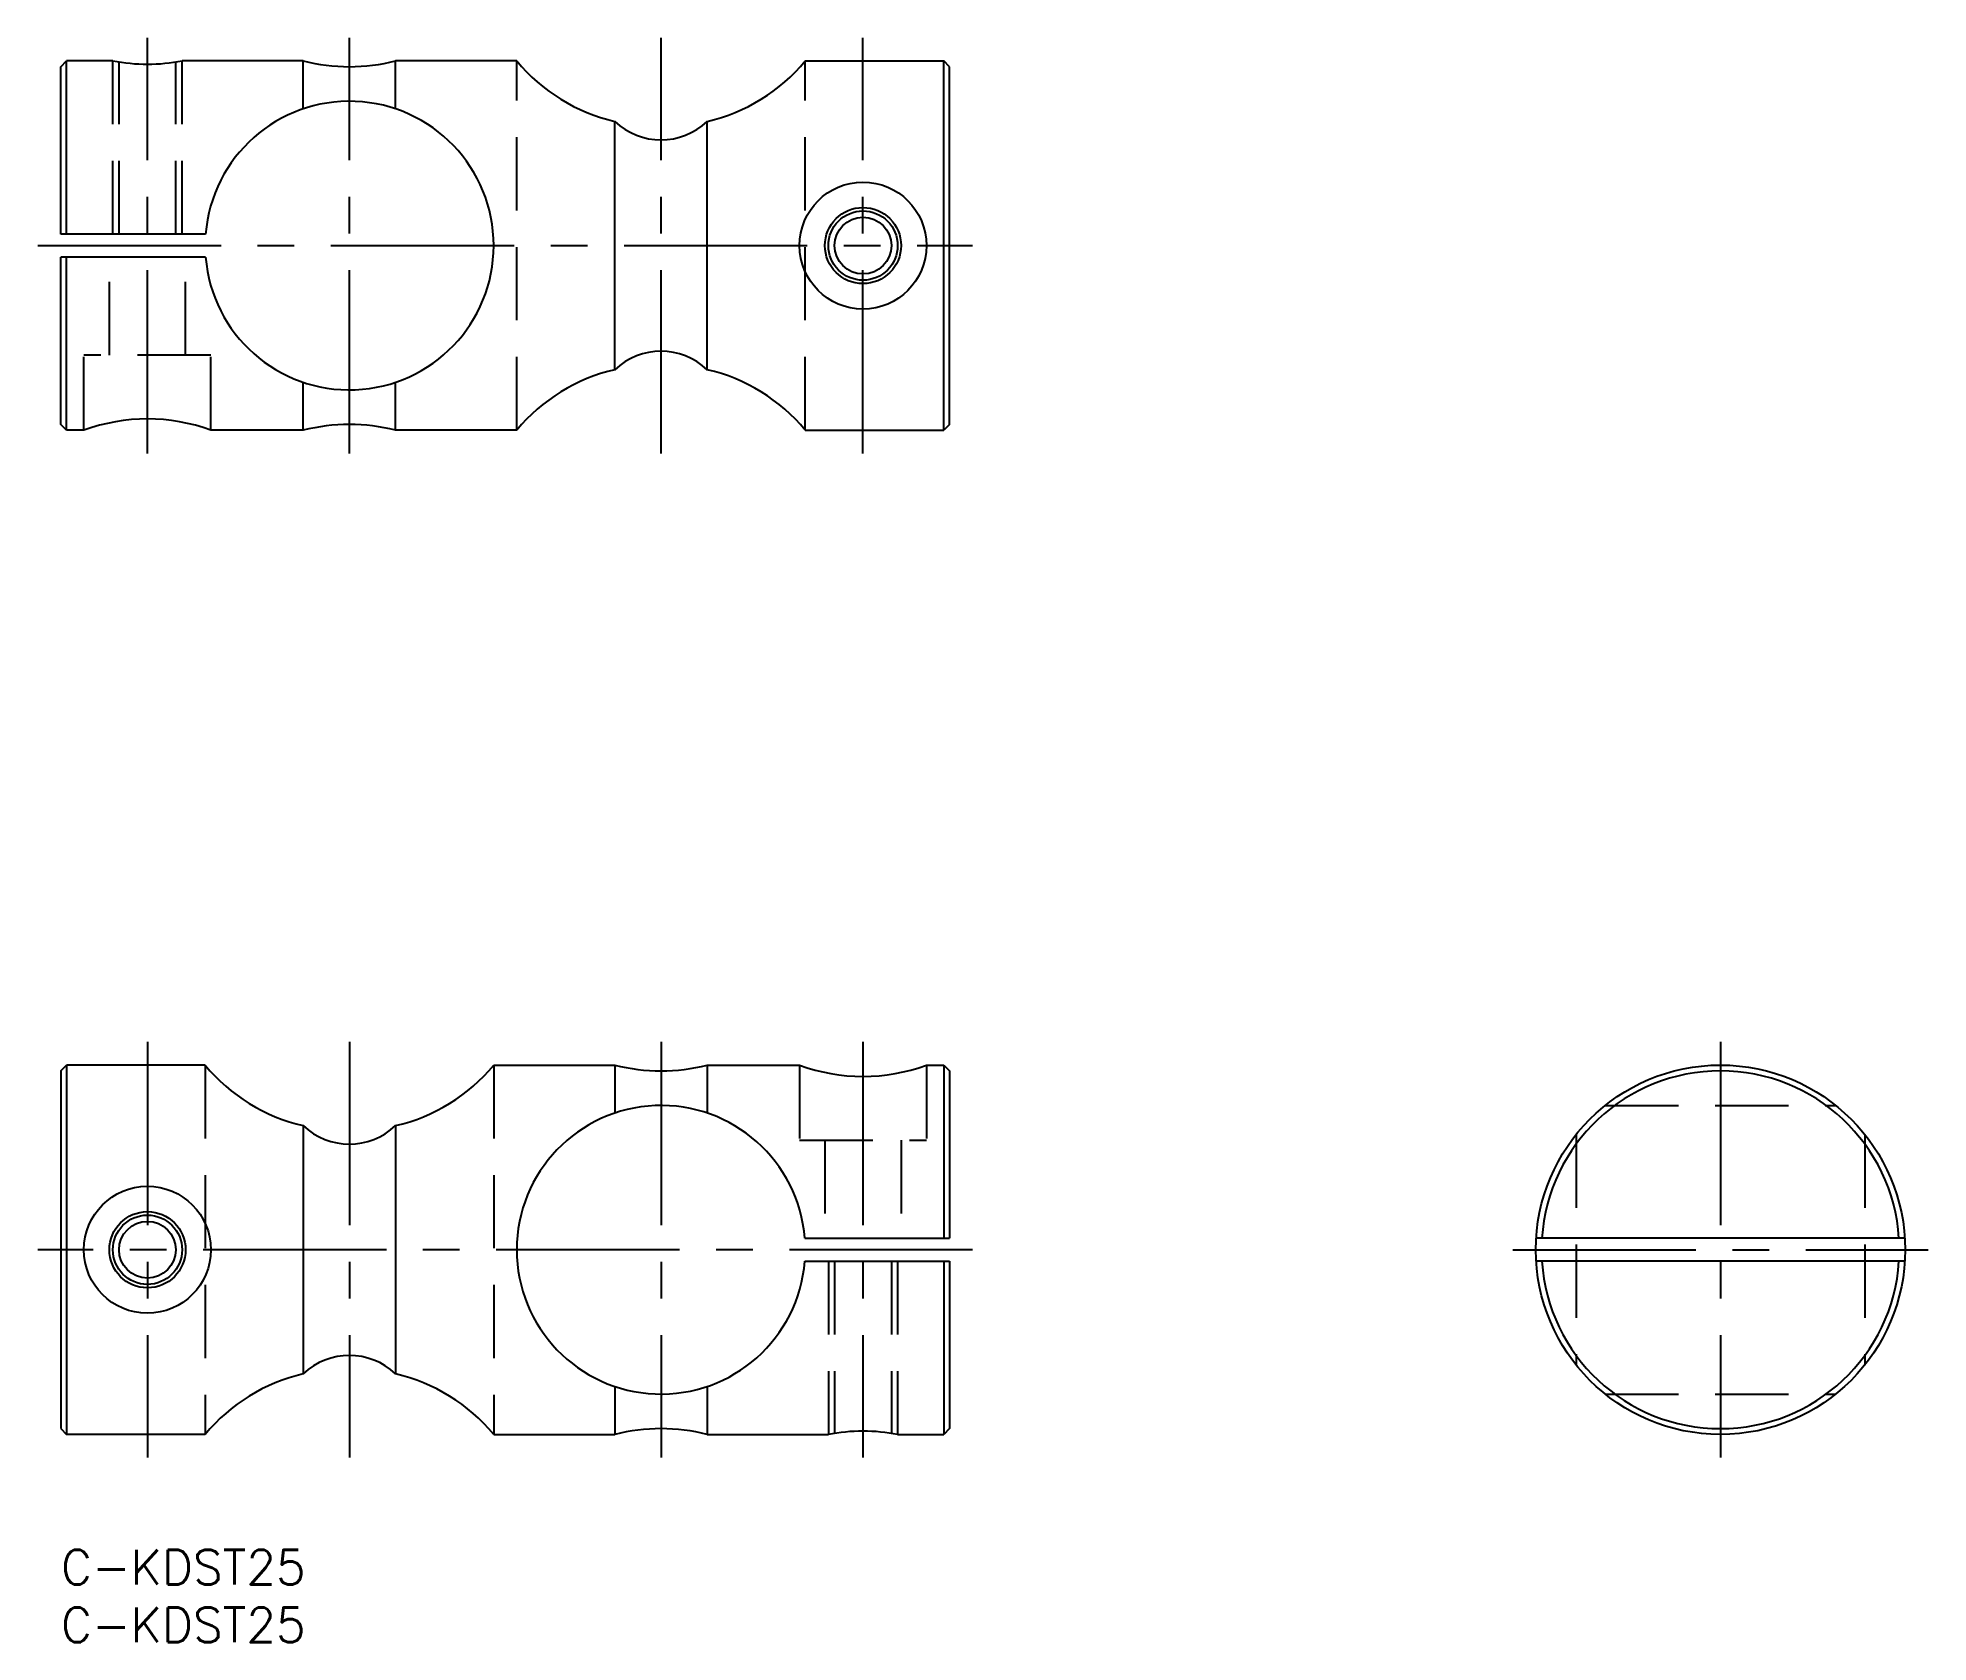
# Model space of a CAD drawing. Extents: x -2 to 162, y -8 to 131.
import ezdxf

# ---------------------------------------------------------------- set-up
doc = ezdxf.new("R2010")
doc.units = 0
doc.header["$LTSCALE"] = 0.5
doc.linetypes.add('CENTER', pattern=[50.8, 31.75, -6.35, 6.35, -6.35])
doc.linetypes.add('DASHED', pattern=[19.05, 12.7, -6.35])
for name, color, linetype in [('MSM_CENTER', 1, 'CENTER'), ('MSM_CONTINUOUS', 7, 'CONTINUOUS'), ('MSM_DASHED', 4, 'DASHED'), ('MSM_NARROW', 5, 'CONTINUOUS'), ('MSM_PART_NUMBER', 7, 'CONTINUOUS')]:
    doc.layers.add(name, color=color, linetype=linetype)
doc.styles.get("Standard").update_dxf_attribs({"font": 'txt.shx', "height": 3, "bigfont": 'bigfont.shx'})

# ---------------------------------------------------------------- blocks, each defined once
blk = doc.blocks.new('*U31')
at = {"layer": 'MSM_PART_NUMBER'}
blk.add_text('C-KDST25', height=3, dxfattribs=at).set_placement((0, -3))
blk = doc.blocks.new('*U32')
at = {"layer": 'MSM_PART_NUMBER'}
blk.add_text('C-KDST25', height=3, dxfattribs=at).set_placement((0, -8))

msp = doc.modelspace()

# ---------------------------------------------------------------- linework, layer by layer
at = {"layer": 'MSM_CENTER'}
for p, q in [((7.5, 95), (7.5, 131)), ((25, 95), (25, 131)), ((52, 95), (52, 131)), ((69.5, 95), (69.5, 131)), ((69.5, 95), (69.5, 131)), ((-2, 113), (79, 113)), ((7.5, 44), (7.5, 8)), ((25, 44), (25, 8)), ((52, 44), (52, 8)), ((69.5, 44), (69.5, 8)), ((143.8, 44), (143.8, 8)), ((79, 26), (-2, 26)), ((125.8, 26), (161.8, 26))]:
    msp.add_line(p, q, dxfattribs=at)
at = {"layer": 'MSM_CONTINUOUS'}
for p, q in [((0, 128.5), (0.5, 129)), ((0, 114), (0, 128.5)), ((0.5, 114), (0.5, 129)), ((4.5, 129), (0.5, 129)), ((21, 129), (10.5, 129)), ((21, 124.84), (21, 129)), ((39.5, 129), (29, 129)), ((29, 124.84), (29, 129)), ((64.5, 129), (76.5, 129)), ((76.5, 97), (76.5, 129)), ((77, 128.5), (76.5, 129)), ((77, 97.5), (77, 128.5)), ((48, 102.24), (48, 123.76)), ((56, 102.24), (56, 123.76)), ((12.54, 114), (0, 114)), ((0, 97.5), (0, 112)), ((12.54, 112), (0, 112)), ((0.5, 97), (0.5, 112)), ((21, 97), (21, 101.16)), ((29, 97), (29, 101.16)), ((0.5, 97), (0, 97.5)), ((2, 97), (0.5, 97)), ((21, 97), (13, 97)), ((39.5, 97), (29, 97)), ((64.5, 97), (76.5, 97)), ((77, 97.5), (76.5, 97)), ((0, 41.5), (0.5, 42)), ((0, 41.5), (0, 10.5)), ((0.5, 42), (0.5, 10)), ((12.5, 42), (0.5, 42)), ((37.5, 42), (48, 42)), ((48, 42), (48, 37.84)), ((56, 42), (64, 42)), ((56, 42), (56, 37.84)), ((75, 42), (76.5, 42)), ((76.5, 42), (77, 41.5)), ((76.5, 42), (76.5, 27)), ((77, 41.5), (77, 27)), ((21, 36.76), (21, 15.24)), ((29, 36.76), (29, 15.24)), ((64.46, 27), (77, 27)), ((159.77, 27), (127.83, 27)), ((64.46, 25), (77, 25)), ((76.5, 25), (76.5, 10)), ((77, 25), (77, 10.5)), ((159.77, 25), (127.83, 25)), ((48, 14.16), (48, 10)), ((56, 14.16), (56, 10)), ((0, 10.5), (0.5, 10)), ((12.5, 10), (0.5, 10)), ((37.5, 10), (48, 10)), ((56, 10), (66.5, 10)), ((72.5, 10), (76.5, 10)), ((77, 10.5), (76.5, 10))]:
    msp.add_line(p, q, dxfattribs=at)
for centre, radius in [((69.5, 113), 5.5), ((69.5, 113), 3.3), ((69.5, 113), 2.46), ((143.8, 26), 16), ((7.5, 26), 5.5), ((7.5, 26), 3.3), ((7.5, 26), 2.46)]:
    msp.add_circle(centre, radius, dxfattribs=at)
for centre, radius, start, end in [((7.5, 144.72), 16, 259.1931, 280.8069), ((25, 144.75), 16.25, 255.75, 284.25), ((51.49, 138.93), 15.57, 219.6365, 257.0458), ((52.51, 138.93), 15.57, 282.9542, 320.3635), ((25, 113), 12.5, 184.5886, 175.4114), ((52, 127.98), 5.82, 226.5566, 313.4434), ((52, 98.02), 5.82, 46.5566, 133.4434), ((51.49, 87.07), 15.57, 102.9542, 140.3635), ((52.51, 87.07), 15.57, 39.6365, 77.0458), ((7.5, 81.98), 16, 69.8945, 110.1055), ((25, 81.25), 16.25, 75.75, 104.25), ((24.49, 51.93), 15.57, 219.6365, 257.0458), ((25.51, 51.93), 15.57, 282.9542, 320.3635), ((52, 57.75), 16.25, 255.75, 284.25), ((69.5, 57.02), 16, 249.8945, 290.1055), ((143.8, 26), 15.5, 3.6991, 176.3009), ((52, 26), 12.5, 4.5886, 355.4114), ((25, 40.98), 5.82, 226.5566, 313.4434), ((143.8, 26), 15.5, 183.6991, 356.3009), ((25, 11.02), 5.82, 46.5566, 133.4434), ((24.49, 0.07), 15.57, 102.9542, 140.3635), ((25.51, 0.07), 15.57, 39.6365, 77.0458), ((52, -5.75), 16.25, 75.75, 104.25), ((69.5, -5.72), 16, 79.1931, 100.8069)]:
    msp.add_arc(centre, radius, start, end, dxfattribs=at)
at = {"layer": 'MSM_DASHED'}
for p, q in [((4.5, 114), (4.5, 129)), ((5.04, 114), (5.04, 128.91)), ((9.96, 114), (9.96, 128.91)), ((10.5, 114), (10.5, 129)), ((39.5, 97), (39.5, 129)), ((64.5, 97), (64.5, 129)), ((4.2, 103.5), (4.2, 112)), ((10.8, 103.5), (10.8, 112)), ((13, 103.5), (2, 103.5)), ((2, 97), (2, 103.5)), ((13, 97), (13, 103.5)), ((12.5, 42), (12.5, 10)), ((37.5, 42), (37.5, 10)), ((64, 42), (64, 35.5)), ((75, 42), (75, 35.5)), ((133.81, 38.5), (153.79, 38.5)), ((64, 35.5), (75, 35.5)), ((66.2, 35.5), (66.2, 27)), ((72.8, 35.5), (72.8, 27)), ((131.3, 35.99), (131.3, 16.01)), ((156.3, 35.99), (156.3, 16.01)), ((66.5, 25), (66.5, 10)), ((67.04, 25), (67.04, 10.09)), ((71.96, 25), (71.96, 10.09)), ((72.5, 25), (72.5, 10)), ((133.81, 13.5), (153.79, 13.5))]:
    msp.add_line(p, q, dxfattribs=at)
at = {"layer": 'MSM_NARROW'}
for centre in [(69.5, 113), (7.5, 26)]:
    msp.add_circle(centre, 3, dxfattribs=at)

# ---------------------------------------------------------------- block references
at = {"layer": 'MSM_CONTINUOUS'}
for name in ['*U31', '*U32']:
    msp.add_blockref(name, (0, 0), dxfattribs=at)

doc.saveas('drawing.dxf')
